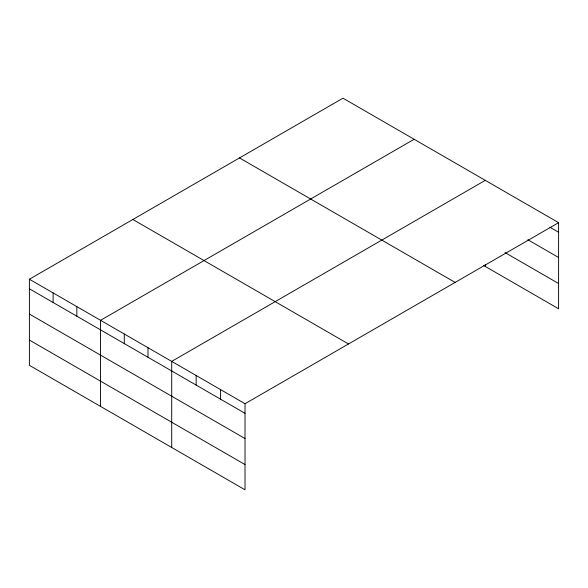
<?xml version="1.0" encoding="UTF-8"?>
<svg xmlns="http://www.w3.org/2000/svg" width="588" height="588" viewBox="0 0 588 588"><rect width="100%" height="100%" fill="white"/><g stroke="black" fill="none" stroke-linecap="round" stroke-linejoin="round"><path stroke-width="0.88" d="M483.704 265.533L558.6 308.774L558.6 222.676L342.98 98.189L29.4 279.226L29.4 365.324L245.02 489.811L245.02 403.721L29.4 279.226M414.136 139.268L100.555 320.313L100.555 406.404M485.291 180.347L171.711 361.392L171.711 447.483M245.02 403.721L558.6 222.676M549.927 227.247L558.6 232.253M527.855 239.757L558.6 257.5M504.996 252.568L558.6 283.519M239.5 157.929L455.119 282.424M132.881 219.486L348.5 343.973M29.4 288.804L245.02 413.298M29.4 314.058L245.02 438.545M29.4 340.07L245.02 464.564M485.291 264.637L485.291 266.445M220.588 389.609L220.588 399.186M196.149 375.504L196.149 385.074M147.992 347.699L147.992 357.276M124.274 334.006L124.274 343.583M76.837 306.62L76.837 316.197M53.118 292.927L53.118 302.497"/></g></svg>
